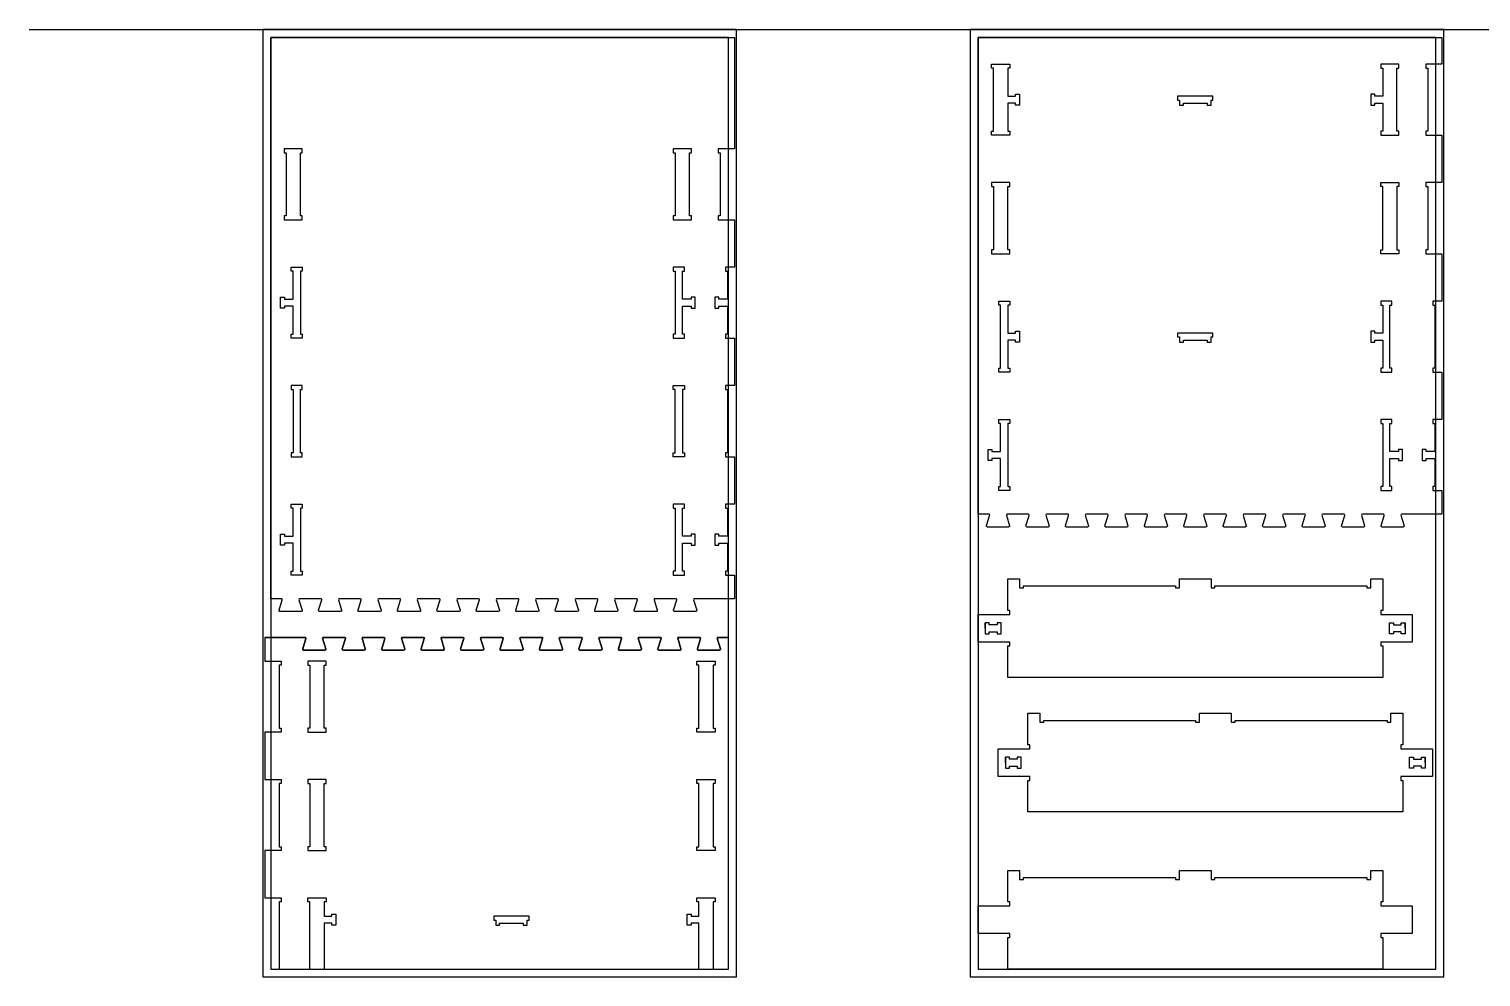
# Model space of a CAD drawing. Header units: inches. Extents: x -1745 to 48028, y -9858 to 20083.
# Drawn here: x 33668 to 37347, y -9858 to -7457 of the extents above; entities that cross this region are included whole.
import ezdxf

# ---------------------------------------------------------------- set-up
doc = ezdxf.new("R2010")
doc.units = ezdxf.units.IN
doc.header["$MEASUREMENT"] = 0
doc.header["$PDMODE"] = 34

msp = doc.modelspace()

# ---------------------------------------------------------------- linework, layer by layer
for p, q in [((33668.2, -7457.7), (48008, -7457.7)), ((36091.2, -8974.4), (36091.2, -8960.4)), ((36091.2, -8960.4), (36091.2, -8988.4)), ((36091.2, -8974.4), (36091.2, -8988.4)), ((36131.2, -8988.4), (36131.2, -8960.4)), ((37115.2, -8988.4), (37115.2, -8960.4)), ((37155.2, -8974.4), (37155.2, -8960.4)), ((37155.2, -8960.4), (37155.2, -8988.4)), ((37155.2, -8974.4), (37155.2, -8988.4)), ((36142.2, -9314.7), (36142.2, -9300.7)), ((36142.2, -9300.7), (36142.2, -9328.7)), ((36182.2, -9328.7), (36182.2, -9300.7)), ((37166.2, -9328.7), (37166.2, -9300.7)), ((37206.2, -9314.7), (37206.2, -9300.7)), ((37206.2, -9300.7), (37206.2, -9328.7)), ((36142.2, -9314.7), (36142.2, -9328.7)), ((37206.2, -9314.7), (37206.2, -9328.7))]:
    msp.add_line(p, q)
for points in [[(34260.7, -9857.7), (35460.7, -9857.7), (35460.7, -7457.7), (34260.7, -7457.7)], [(36053.2, -9857.7), (37253.2, -9857.7), (37253.2, -7457.7), (36053.2, -7457.7)], [(34280.7, -9837.7), (35440.7, -9837.7), (35440.7, -7477.7), (34280.7, -7477.7)], [(34280.7, -8899.9), (34280.7, -7639.9), (34280.7, -7477.7), (35455.7, -7477.7), (35455.7, -7639.9), (35455.7, -7759.9), (35414.7, -7759.9), (35414.7, -7769.9), (35419.7, -7769.9), (35419.7, -7929.9), (35414.7, -7929.9), (35414.7, -7939.9), (35455.7, -7939.9), (35455.7, -8059.9), (35432.7, -8059.9), (35432.7, -8069.9), (35437.7, -8069.9), (35437.7, -8140.9), (35415.7, -8140.9), (35415.7, -8135.9), (35405.7, -8135.9), (35405.7, -8163.9), (35415.7, -8163.9), (35415.7, -8158.9), (35437.7, -8158.9), (35437.7, -8229.9), (35432.7, -8229.9), (35432.7, -8239.9), (35455.7, -8239.9), (35455.7, -8359.9), (35432.7, -8359.9), (35432.7, -8369.9), (35437.7, -8369.9), (35437.7, -8529.9), (35432.7, -8529.9), (35432.7, -8539.9), (35455.7, -8539.9), (35455.7, -8659.9), (35432.7, -8659.9), (35432.7, -8669.9), (35437.7, -8669.9), (35437.7, -8740.9), (35415.7, -8740.9), (35415.7, -8735.9), (35405.7, -8735.9), (35405.7, -8763.9), (35415.7, -8763.9), (35415.7, -8758.9), (35437.7, -8758.9), (35437.7, -8829.9), (35432.7, -8829.9), (35432.7, -8839.9), (35455.7, -8839.9), (35455.7, -8899.9), (35380.7, -8899.9), (35354.2, -8899.9), (35352.6, -8900.3), (35351.8, -8902.1), (35360.1, -8928.9), (35360.2, -8930.1), (35359.6, -8931.3), (35357.5, -8932.4), (35304.2, -8932.4), (35303, -8932.1), (35302, -8931.3), (35301.6, -8928.9), (35309.6, -8902.8), (35309.7, -8901.2), (35308.2, -8899.9), (35254.2, -8899.9), (35252.6, -8900.3), (35251.8, -8902.1), (35260.1, -8928.9), (35260.2, -8930.1), (35259.7, -8931.3), (35258.7, -8932.1), (35257.5, -8932.4), (35204.2, -8932.4), (35203, -8932.1), (35202, -8931.3), (35201.5, -8930.1), (35201.6, -8928.9), (35209.6, -8902.8), (35209.7, -8901.2), (35208.2, -8899.9), (35154.2, -8899.9), (35152.6, -8900.3), (35151.8, -8902.1), (35160.1, -8928.9), (35160.2, -8930.1), (35159.6, -8931.3), (35157.5, -8932.4), (35104.2, -8932.4), (35103, -8932.1), (35102, -8931.3), (35101.5, -8930.1), (35101.6, -8928.9), (35109.6, -8902.8), (35109.7, -8901.2), (35108.2, -8899.9), (35054.2, -8899.9), (35052.6, -8900.3), (35051.8, -8902.1), (35060.1, -8928.9), (35060.2, -8930.1), (35059.6, -8931.3), (35057.5, -8932.4), (35004.2, -8932.4), (35003, -8932.1), (35002, -8931.3), (35001.6, -8928.9), (35009.6, -8902.8), (35009.7, -8901.2), (35008.2, -8899.9), (34954.2, -8899.9), (34952.6, -8900.3), (34951.8, -8902.1), (34960.1, -8928.9), (34960.2, -8930.1), (34959.6, -8931.3), (34957.5, -8932.4), (34904.2, -8932.4), (34903, -8932.1), (34902, -8931.3), (34901.6, -8928.9), (34909.6, -8902.8), (34909.7, -8901.2), (34908.2, -8899.9), (34854.2, -8899.9), (34852.6, -8900.3), (34851.8, -8902.1), (34860.1, -8928.9), (34860.2, -8930.1), (34859.6, -8931.3), (34857.5, -8932.4), (34804.2, -8932.4), (34803, -8932.1), (34802, -8931.3), (34801.5, -8930.1), (34801.6, -8928.9), (34809.6, -8902.8), (34809.7, -8901.2), (34808.2, -8899.9), (34781, -8899.9), (34754.5, -8899.9), (34752.9, -8900.3), (34752.1, -8902.1), (34760.3, -8928.9), (34760.4, -8930.1), (34759.9, -8931.3), (34757.7, -8932.4), (34704.4, -8932.4), (34703.2, -8932.1), (34702.2, -8931.3), (34701.8, -8928.9), (34709.8, -8902.8), (34709.9, -8901.2), (34708.4, -8899.9), (34654.5, -8899.9), (34652.9, -8900.3), (34652.1, -8902.1), (34660.3, -8928.9), (34660.4, -8930.1), (34659.9, -8931.3), (34658.9, -8932.1), (34657.7, -8932.4), (34604.4, -8932.4), (34603.2, -8932.1), (34602.2, -8931.3), (34601.7, -8930.1), (34601.8, -8928.9), (34609.8, -8902.8), (34609.9, -8901.2), (34608.4, -8899.9), (34554.5, -8899.9), (34552.9, -8900.3), (34552.1, -8902.1), (34560.3, -8928.9), (34560.4, -8930.1), (34559.9, -8931.3), (34557.7, -8932.4), (34504.4, -8932.4), (34503.2, -8932.1), (34502.2, -8931.3), (34501.7, -8930.1), (34501.8, -8928.9), (34509.8, -8902.8), (34509.9, -8901.2), (34508.4, -8899.9), (34454.5, -8899.9), (34452.9, -8900.3), (34452.1, -8902.1), (34460.3, -8928.9), (34460.4, -8930.1), (34459.9, -8931.3), (34457.7, -8932.4), (34404.4, -8932.4), (34403.2, -8932.1), (34402.2, -8931.3), (34401.8, -8928.9), (34409.8, -8902.8), (34409.9, -8901.2), (34408.4, -8899.9), (34354.5, -8899.9), (34352.9, -8900.3), (34352.1, -8902.1), (34360.3, -8928.9), (34360.4, -8930.1), (34359.9, -8931.3), (34357.7, -8932.4), (34304.4, -8932.4), (34303.2, -8932.1), (34302.2, -8931.3), (34301.8, -8928.9), (34309.8, -8902.8), (34309.9, -8901.2), (34308.4, -8899.9)], [(36250.2, -8718.2), (36196.9, -8718.2), (36195.7, -8717.9), (36194.7, -8717.1), (36194.3, -8714.7), (36202.3, -8688.6), (36202.4, -8687), (36200.9, -8685.7), (36146.9, -8685.7), (36145.3, -8686.1), (36144.6, -8687.9), (36152.8, -8714.7), (36152.9, -8715.9), (36152.4, -8717.1), (36150.2, -8718.2), (36096.9, -8718.2), (36095.7, -8717.9), (36094.7, -8717.1), (36094.3, -8714.7), (36102.3, -8688.6), (36102.4, -8687), (36100.9, -8685.7), (36073.2, -8685.7), (36073.2, -7477.7), (37173.2, -7477.7), (37248.2, -7477.7), (37248.2, -7545.7), (37207.2, -7545.7), (37207.2, -7555.7), (37212.2, -7555.7), (37212.2, -7715.7), (37207.2, -7715.7), (37207.2, -7725.7), (37248.2, -7725.7), (37248.2, -7845.7), (37207.2, -7845.7), (37207.2, -7855.7), (37212.2, -7855.7), (37212.2, -8015.7), (37207.2, -8015.7), (37207.2, -8025.7), (37248.2, -8025.7), (37248.2, -8145.7), (37225.2, -8145.7), (37225.2, -8155.7), (37230.2, -8155.7), (37230.2, -8315.7), (37225.2, -8315.7), (37225.2, -8325.7), (37248.2, -8325.7), (37248.2, -8445.7), (37225.2, -8445.7), (37225.2, -8455.7), (37230.2, -8455.7), (37230.2, -8526.7), (37208.2, -8526.7), (37208.2, -8521.7), (37198.2, -8521.7), (37198.2, -8549.7), (37208.2, -8549.7), (37208.2, -8544.7), (37230.2, -8544.7), (37230.2, -8615.7), (37225.2, -8615.7), (37225.2, -8625.7), (37248.2, -8625.7), (37248.2, -8685.7), (37173.2, -8685.7), (37146.7, -8685.7), (37145.1, -8686.1), (37144.3, -8687.9), (37152.5, -8714.7), (37152.6, -8715.9), (37152.1, -8717.1), (37149.9, -8718.2), (37096.7, -8718.2), (37095.4, -8717.9), (37094.4, -8717.1), (37094, -8714.7), (37102.1, -8688.6), (37102.2, -8687), (37100.6, -8685.7), (37046.7, -8685.7), (37045.1, -8686.1), (37044.3, -8687.9), (37052.5, -8714.7), (37052.6, -8715.9), (37052.1, -8717.1), (37051.1, -8717.9), (37049.9, -8718.2), (36996.7, -8718.2), (36995.4, -8717.9), (36994.5, -8717.1), (36994, -8715.9), (36994, -8714.7), (37002.1, -8688.6), (37002.2, -8687), (37000.6, -8685.7), (36946.7, -8685.7), (36945.1, -8686.1), (36944.3, -8687.9), (36952.5, -8714.7), (36952.6, -8715.9), (36952.1, -8717.1), (36949.9, -8718.2), (36896.7, -8718.2), (36895.4, -8717.9), (36894.5, -8717.1), (36894, -8715.9), (36894, -8714.7), (36902.1, -8688.6), (36902.2, -8687), (36900.6, -8685.7), (36846.7, -8685.7), (36845.1, -8686.1), (36844.3, -8687.9), (36852.5, -8714.7), (36852.6, -8715.9), (36852.1, -8717.1), (36849.9, -8718.2), (36796.7, -8718.2), (36795.4, -8717.9), (36794.4, -8717.1), (36794, -8714.7), (36802.1, -8688.6), (36802.2, -8687), (36800.6, -8685.7), (36746.7, -8685.7), (36745.1, -8686.1), (36744.3, -8687.9), (36752.5, -8714.7), (36752.6, -8715.9), (36752.1, -8717.1), (36749.9, -8718.2), (36696.7, -8718.2), (36695.4, -8717.9), (36694.4, -8717.1), (36694, -8714.7), (36702.1, -8688.6), (36702.2, -8687), (36700.6, -8685.7), (36646.7, -8685.7), (36645.1, -8686.1), (36644.3, -8687.9), (36652.5, -8714.7), (36652.6, -8715.9), (36652.1, -8717.1), (36649.9, -8718.2), (36596.7, -8718.2), (36595.4, -8717.9), (36594.5, -8717.1), (36594, -8715.9), (36594, -8714.7), (36602.1, -8688.6), (36602.2, -8687), (36600.6, -8685.7), (36573.4, -8685.7), (36546.9, -8685.7), (36545.3, -8686.1), (36544.6, -8687.9), (36552.8, -8714.7), (36552.9, -8715.9), (36552.4, -8717.1), (36550.2, -8718.2), (36496.9, -8718.2), (36495.7, -8717.9), (36494.7, -8717.1), (36494.3, -8714.7), (36502.3, -8688.6), (36502.4, -8687), (36500.9, -8685.7), (36446.9, -8685.7), (36445.3, -8686.1), (36444.6, -8687.9), (36452.8, -8714.7), (36452.9, -8715.9), (36452.4, -8717.1), (36451.4, -8717.9), (36450.2, -8718.2), (36396.9, -8718.2), (36395.7, -8717.9), (36394.7, -8717.1), (36394.2, -8715.9), (36394.3, -8714.7), (36402.3, -8688.6), (36402.4, -8687), (36400.9, -8685.7), (36346.9, -8685.7), (36345.3, -8686.1), (36344.6, -8687.9), (36352.8, -8714.7), (36352.9, -8715.9), (36352.4, -8717.1), (36350.2, -8718.2), (36296.9, -8718.2), (36295.7, -8717.9), (36294.7, -8717.1), (36294.2, -8715.9), (36294.3, -8714.7), (36302.3, -8688.6), (36302.4, -8687), (36300.9, -8685.7), (36246.9, -8685.7), (36245.3, -8686.1), (36244.6, -8687.9), (36252.8, -8714.7), (36252.9, -8715.9), (36252.4, -8717.1)], [(36073.2, -9837.7), (37233.2, -9837.7), (37233.2, -7477.7), (36073.2, -7477.7)], [(36168.2, -7621.7), (36178.2, -7621.7), (36178.2, -7649.7), (36168.2, -7649.7), (36168.2, -7644.7), (36148.2, -7644.7), (36148.2, -7715.7), (36153.2, -7715.7), (36153.2, -7725.7), (36107.2, -7725.7), (36107.2, -7715.7), (36112.2, -7715.7), (36112.2, -7555.7), (36107.2, -7555.7), (36107.2, -7545.7), (36153.2, -7545.7), (36153.2, -7555.7), (36148.2, -7555.7), (36148.2, -7626.7), (36168.2, -7626.7)], [(37078.2, -7621.7), (37068.2, -7621.7), (37068.2, -7649.7), (37078.2, -7649.7), (37078.2, -7644.7), (37098.2, -7644.7), (37098.2, -7715.7), (37093.2, -7715.7), (37093.2, -7725.7), (37139.2, -7725.7), (37139.2, -7715.7), (37134.2, -7715.7), (37134.2, -7555.7), (37139.2, -7555.7), (37139.2, -7545.7), (37093.2, -7545.7), (37093.2, -7555.7), (37098.2, -7555.7), (37098.2, -7626.7), (37078.2, -7626.7)], [(36583.2, -7636.7), (36583.2, -7649.7), (36593.2, -7649.7), (36593.2, -7644.7), (36653.2, -7644.7), (36653.2, -7649.7), (36663.2, -7649.7), (36663.2, -7636.7), (36668.2, -7636.7), (36668.2, -7626.7), (36578.2, -7626.7), (36578.2, -7636.7)], [(34360.7, -7929.9), (34355.7, -7929.9), (34355.7, -7769.9), (34360.7, -7769.9), (34360.7, -7759.9), (34314.7, -7759.9), (34314.7, -7769.9), (34319.7, -7769.9), (34319.7, -7929.9), (34314.7, -7929.9), (34314.7, -7939.9), (34360.7, -7939.9)], [(35346.7, -7929.9), (35341.7, -7929.9), (35341.7, -7769.9), (35346.7, -7769.9), (35346.7, -7759.9), (35300.7, -7759.9), (35300.7, -7769.9), (35305.7, -7769.9), (35305.7, -7929.9), (35300.7, -7929.9), (35300.7, -7939.9), (35346.7, -7939.9)], [(36107.2, -8025.7), (36153.2, -8025.7), (36153.2, -8015.7), (36148.2, -8015.7), (36148.2, -7855.7), (36153.2, -7855.7), (36153.2, -7845.7), (36107.2, -7845.7), (36107.2, -7855.7), (36112.2, -7855.7), (36112.2, -8015.7), (36107.2, -8015.7)], [(37139.2, -8025.7), (37093.2, -8025.7), (37093.2, -8015.7), (37098.2, -8015.7), (37098.2, -7855.7), (37093.2, -7855.7), (37093.2, -7845.7), (37139.2, -7845.7), (37139.2, -7855.7), (37134.2, -7855.7), (37134.2, -8015.7), (37139.2, -8015.7)], [(34332.7, -8059.9), (34360.7, -8059.9), (34360.7, -8069.9), (34355.7, -8069.9), (34355.7, -8229.9), (34360.7, -8229.9), (34360.7, -8239.9), (34332.7, -8239.9), (34332.7, -8229.9), (34337.7, -8229.9), (34337.7, -8158.9), (34315.7, -8158.9), (34315.7, -8163.9), (34305.7, -8163.9), (34305.7, -8135.9), (34315.7, -8135.9), (34315.7, -8140.9), (34337.7, -8140.9), (34337.7, -8069.9), (34332.7, -8069.9)], [(35328.7, -8059.9), (35300.7, -8059.9), (35300.7, -8069.9), (35305.7, -8069.9), (35305.7, -8229.9), (35300.7, -8229.9), (35300.7, -8239.9), (35328.7, -8239.9), (35328.7, -8229.9), (35323.7, -8229.9), (35323.7, -8158.9), (35345.7, -8158.9), (35345.7, -8163.9), (35355.7, -8163.9), (35355.7, -8135.9), (35345.7, -8135.9), (35345.7, -8140.9), (35323.7, -8140.9), (35323.7, -8069.9), (35328.7, -8069.9)], [(36168.2, -8221.7), (36178.2, -8221.7), (36178.2, -8249.7), (36168.2, -8249.7), (36168.2, -8244.7), (36148.2, -8244.7), (36148.2, -8315.7), (36153.2, -8315.7), (36153.2, -8325.7), (36125.2, -8325.7), (36125.2, -8315.7), (36130.2, -8315.7), (36130.2, -8155.7), (36125.2, -8155.7), (36125.2, -8145.7), (36153.2, -8145.7), (36153.2, -8155.7), (36148.2, -8155.7), (36148.2, -8226.7), (36168.2, -8226.7)], [(37078.2, -8221.7), (37068.2, -8221.7), (37068.2, -8249.7), (37078.2, -8249.7), (37078.2, -8244.7), (37098.2, -8244.7), (37098.2, -8315.7), (37093.2, -8315.7), (37093.2, -8325.7), (37121.2, -8325.7), (37121.2, -8315.7), (37116.2, -8315.7), (37116.2, -8155.7), (37121.2, -8155.7), (37121.2, -8145.7), (37093.2, -8145.7), (37093.2, -8155.7), (37098.2, -8155.7), (37098.2, -8226.7), (37078.2, -8226.7)], [(36583.2, -8236.7), (36583.2, -8249.7), (36593.2, -8249.7), (36593.2, -8244.7), (36653.2, -8244.7), (36653.2, -8249.7), (36663.2, -8249.7), (36663.2, -8236.7), (36668.2, -8236.7), (36668.2, -8226.7), (36578.2, -8226.7), (36578.2, -8236.7)], [(34360.7, -8539.9), (34360.7, -8529.9), (34355.7, -8529.9), (34355.7, -8369.9), (34360.7, -8369.9), (34360.7, -8359.9), (34332.7, -8359.9), (34332.7, -8369.9), (34337.7, -8369.9), (34337.7, -8529.9), (34332.7, -8529.9), (34332.7, -8539.9)], [(35300.7, -8539.9), (35300.7, -8529.9), (35305.7, -8529.9), (35305.7, -8369.9), (35300.7, -8369.9), (35300.7, -8359.9), (35328.7, -8359.9), (35328.7, -8369.9), (35323.7, -8369.9), (35323.7, -8529.9), (35328.7, -8529.9), (35328.7, -8539.9)], [(36130.2, -8455.7), (36125.2, -8455.7), (36125.2, -8445.7), (36153.2, -8445.7), (36153.2, -8455.7), (36148.2, -8455.7), (36148.2, -8615.7), (36153.2, -8615.7), (36153.2, -8625.7), (36125.2, -8625.7), (36125.2, -8615.7), (36130.2, -8615.7), (36130.2, -8544.7), (36108.2, -8544.7), (36108.2, -8549.7), (36098.2, -8549.7), (36098.2, -8521.7), (36108.2, -8521.7), (36108.2, -8526.7), (36130.2, -8526.7)], [(37116.2, -8455.7), (37121.2, -8455.7), (37121.2, -8445.7), (37093.2, -8445.7), (37093.2, -8455.7), (37098.2, -8455.7), (37098.2, -8615.7), (37093.2, -8615.7), (37093.2, -8625.7), (37121.2, -8625.7), (37121.2, -8615.7), (37116.2, -8615.7), (37116.2, -8544.7), (37138.2, -8544.7), (37138.2, -8549.7), (37148.2, -8549.7), (37148.2, -8521.7), (37138.2, -8521.7), (37138.2, -8526.7), (37116.2, -8526.7)], [(34332.7, -8659.9), (34360.7, -8659.9), (34360.7, -8669.9), (34355.7, -8669.9), (34355.7, -8829.9), (34360.7, -8829.9), (34360.7, -8839.9), (34332.7, -8839.9), (34332.7, -8829.9), (34337.7, -8829.9), (34337.7, -8758.9), (34315.7, -8758.9), (34315.7, -8763.9), (34305.7, -8763.9), (34305.7, -8735.9), (34315.7, -8735.9), (34315.7, -8740.9), (34337.7, -8740.9), (34337.7, -8669.9), (34332.7, -8669.9)], [(35328.7, -8659.9), (35300.7, -8659.9), (35300.7, -8669.9), (35305.7, -8669.9), (35305.7, -8829.9), (35300.7, -8829.9), (35300.7, -8839.9), (35328.7, -8839.9), (35328.7, -8829.9), (35323.7, -8829.9), (35323.7, -8758.9), (35345.7, -8758.9), (35345.7, -8763.9), (35355.7, -8763.9), (35355.7, -8735.9), (35345.7, -8735.9), (35345.7, -8740.9), (35323.7, -8740.9), (35323.7, -8669.9), (35328.7, -8669.9)], [(36153.2, -8929.4), (36148.2, -8929.4), (36148.2, -8849.4), (36178.2, -8849.4), (36178.2, -8872.4), (36188.2, -8872.4), (36188.2, -8867.4), (36573.2, -8867.4), (36573.2, -8872.4), (36583.2, -8872.4), (36583.2, -8849.4), (36663.2, -8849.4), (36663.2, -8872.4), (36673.2, -8872.4), (36673.2, -8867.4), (37058.2, -8867.4), (37058.2, -8872.4), (37068.2, -8872.4), (37068.2, -8849.4), (37098.2, -8849.4), (37098.2, -8929.4), (37093.2, -8929.4), (37093.2, -8939.4), (37098.2, -8939.4), (37173.2, -8939.4), (37173.2, -9009.4), (37098.2, -9009.4), (37093.2, -9009.4), (37093.2, -9019.4), (37098.2, -9019.4), (37098.2, -9099.4), (36148.2, -9099.4), (36148.2, -9019.4), (36153.2, -9019.4), (36153.2, -9009.4), (36148.2, -9009.4), (36073.2, -9009.4), (36073.2, -8939.4), (36148.2, -8939.4), (36153.2, -8939.4)], [(36101.2, -8988.4), (36101.2, -8983.4), (36121.2, -8983.4), (36121.2, -8988.4), (36131.2, -8988.4), (36131.2, -8960.4), (36121.2, -8960.4), (36121.2, -8965.4), (36101.2, -8965.4), (36101.2, -8960.4), (36091.2, -8960.4), (36091.2, -8988.4)], [(37145.2, -8988.4), (37145.2, -8983.4), (37125.2, -8983.4), (37125.2, -8988.4), (37115.2, -8988.4), (37115.2, -8960.4), (37125.2, -8960.4), (37125.2, -8965.4), (37145.2, -8965.4), (37145.2, -8960.4), (37155.2, -8960.4), (37155.2, -8988.4)], [(34374.7, -9067.7), (34379.7, -9067.7), (34379.7, -9227.7), (34374.7, -9227.7), (34374.7, -9237.7), (34420.7, -9237.7), (34420.7, -9227.7), (34415.7, -9227.7), (34415.7, -9067.7), (34420.7, -9067.7), (34420.7, -9057.7), (34374.7, -9057.7)], [(35365.7, -9227.7), (35365.7, -9067.7), (35360.7, -9067.7), (35360.7, -9057.7), (35406.7, -9057.7), (35406.7, -9067.7), (35401.7, -9067.7), (35401.7, -9227.7), (35406.7, -9227.7), (35406.7, -9237.7), (35360.7, -9237.7), (35360.7, -9227.7)], [(36204.2, -9269.7), (36199.2, -9269.7), (36199.2, -9189.7), (36229.2, -9189.7), (36229.2, -9212.7), (36239.2, -9212.7), (36239.2, -9207.7), (36624.2, -9207.7), (36624.2, -9212.7), (36634.2, -9212.7), (36634.2, -9189.7), (36714.2, -9189.7), (36714.2, -9212.7), (36724.2, -9212.7), (36724.2, -9207.7), (37109.2, -9207.7), (37109.2, -9212.7), (37119.2, -9212.7), (37119.2, -9189.7), (37149.2, -9189.7), (37149.2, -9269.7), (37144.2, -9269.7), (37144.2, -9279.7), (37149.2, -9279.7), (37224.2, -9279.7), (37224.2, -9349.7), (37149.2, -9349.7), (37144.2, -9349.7), (37144.2, -9359.7), (37149.2, -9359.7), (37149.2, -9439.7), (36199.2, -9439.7), (36199.2, -9359.7), (36204.2, -9359.7), (36204.2, -9349.7), (36199.2, -9349.7), (36124.2, -9349.7), (36124.2, -9279.7), (36199.2, -9279.7), (36204.2, -9279.7)], [(36152.2, -9328.7), (36152.2, -9323.7), (36172.2, -9323.7), (36172.2, -9328.7), (36182.2, -9328.7), (36182.2, -9300.7), (36172.2, -9300.7), (36172.2, -9305.7), (36152.2, -9305.7), (36152.2, -9300.7), (36142.2, -9300.7), (36142.2, -9328.7)], [(37196.2, -9328.7), (37196.2, -9323.7), (37176.2, -9323.7), (37176.2, -9328.7), (37166.2, -9328.7), (37166.2, -9300.7), (37176.2, -9300.7), (37176.2, -9305.7), (37196.2, -9305.7), (37196.2, -9300.7), (37206.2, -9300.7), (37206.2, -9328.7)], [(34379.7, -9527.7), (34374.7, -9527.7), (34374.7, -9537.7), (34420.7, -9537.7), (34420.7, -9527.7), (34415.7, -9527.7), (34415.7, -9367.7), (34420.7, -9367.7), (34420.7, -9357.7), (34374.7, -9357.7), (34374.7, -9367.7), (34379.7, -9367.7)], [(35360.7, -9367.7), (35360.7, -9357.7), (35406.7, -9357.7), (35406.7, -9367.7), (35401.7, -9367.7), (35401.7, -9527.7), (35406.7, -9527.7), (35406.7, -9537.7), (35360.7, -9537.7), (35360.7, -9527.7), (35365.7, -9527.7), (35365.7, -9367.7)], [(36153.2, -9667.7), (36148.2, -9667.7), (36148.2, -9587.7), (36178.2, -9587.7), (36178.2, -9610.7), (36188.2, -9610.7), (36188.2, -9605.7), (36573.2, -9605.7), (36573.2, -9610.7), (36583.2, -9610.7), (36583.2, -9587.7), (36663.2, -9587.7), (36663.2, -9610.7), (36673.2, -9610.7), (36673.2, -9605.7), (37058.2, -9605.7), (37058.2, -9610.7), (37068.2, -9610.7), (37068.2, -9587.7), (37098.2, -9587.7), (37098.2, -9667.7), (37093.2, -9667.7), (37093.2, -9677.7), (37098.2, -9677.7), (37173.2, -9677.7), (37173.2, -9747.7), (37098.2, -9747.7), (37093.2, -9747.7), (37093.2, -9757.7), (37098.2, -9757.7), (37098.2, -9837.7), (36148.2, -9837.7), (36148.2, -9757.7), (36153.2, -9757.7), (36153.2, -9747.7), (36148.2, -9747.7), (36073.2, -9747.7), (36073.2, -9677.7), (36148.2, -9677.7), (36153.2, -9677.7)], [(36153.2, -9667.7), (36148.2, -9667.7), (36148.2, -9587.7), (36178.2, -9587.7), (36178.2, -9610.7), (36188.2, -9610.7), (36188.2, -9605.7), (36573.2, -9605.7), (36573.2, -9610.7), (36583.2, -9610.7), (36583.2, -9587.7), (36663.2, -9587.7), (36663.2, -9610.7), (36673.2, -9610.7), (36673.2, -9605.7), (37058.2, -9605.7), (37058.2, -9610.7), (37068.2, -9610.7), (37068.2, -9587.7), (37098.2, -9587.7), (37098.2, -9667.7), (37093.2, -9667.7), (37093.2, -9677.7), (37098.2, -9677.7), (37173.2, -9677.7), (37173.2, -9747.7), (37098.2, -9747.7), (37093.2, -9747.7), (37093.2, -9757.7), (37098.2, -9757.7), (37098.2, -9837.7), (36148.2, -9837.7), (36148.2, -9757.7), (36153.2, -9757.7), (36153.2, -9747.7), (36148.2, -9747.7), (36073.2, -9747.7), (36073.2, -9677.7), (36148.2, -9677.7), (36153.2, -9677.7)], [(34920.7, -9721.7), (34920.7, -9726.7), (34930.7, -9726.7), (34930.7, -9713.7), (34935.7, -9713.7), (34935.7, -9703.7), (34845.7, -9703.7), (34845.7, -9713.7), (34850.7, -9713.7), (34850.7, -9726.7), (34860.7, -9726.7), (34860.7, -9721.7)]]:
    msp.add_lwpolyline(points, close=True)
msp.add_lwpolyline([(34265.7, -8997.7), (34340.7, -8997.7), (34368.4, -8997.7), (34369.9, -8999), (34369.8, -9000.6), (34361.8, -9026.7), (34362.2, -9029.1), (34363.2, -9029.9), (34364.4, -9030.2), (34417.7, -9030.2), (34419.9, -9029.1), (34420.4, -9027.9), (34420.3, -9026.7), (34412.1, -8999.9), (34412.9, -8998.1), (34414.5, -8997.7), (34468.4, -8997.7), (34469.9, -8999), (34469.8, -9000.6), (34461.8, -9026.7), (34462.2, -9029.1), (34463.2, -9029.9), (34464.4, -9030.2), (34517.7, -9030.2), (34519.9, -9029.1), (34520.4, -9027.9), (34520.3, -9026.7), (34512.1, -8999.9), (34512.9, -8998.1), (34514.5, -8997.7), (34568.4, -8997.7), (34569.9, -8999), (34569.8, -9000.6), (34561.8, -9026.7), (34561.7, -9027.9), (34562.2, -9029.1), (34563.2, -9029.9), (34564.4, -9030.2), (34617.7, -9030.2), (34619.9, -9029.1), (34620.4, -9027.9), (34620.3, -9026.7), (34612.1, -8999.9), (34612.9, -8998.1), (34614.5, -8997.7), (34668.4, -8997.7), (34669.9, -8999), (34669.8, -9000.6), (34661.8, -9026.7), (34661.7, -9027.9), (34662.2, -9029.1), (34663.2, -9029.9), (34664.4, -9030.2), (34717.7, -9030.2), (34718.9, -9029.9), (34719.9, -9029.1), (34720.4, -9027.9), (34720.3, -9026.7), (34712.1, -8999.9), (34712.9, -8998.1), (34714.5, -8997.7), (34768.4, -8997.7), (34769.9, -8999), (34769.8, -9000.6), (34761.8, -9026.7), (34762.2, -9029.1), (34763.2, -9029.9), (34764.4, -9030.2), (34817.7, -9030.2), (34819.9, -9029.1), (34820.4, -9027.9), (34820.3, -9026.7), (34812.1, -8999.9), (34812.9, -8998.1), (34814.5, -8997.7), (34841, -8997.7), (34868.2, -8997.7), (34869.7, -8999), (34869.6, -9000.6), (34861.6, -9026.7), (34861.5, -9027.9), (34862, -9029.1), (34863, -9029.9), (34864.2, -9030.2), (34917.5, -9030.2), (34919.6, -9029.1), (34920.2, -9027.9), (34920.1, -9026.7), (34911.8, -8999.9), (34912.6, -8998.1), (34914.2, -8997.7), (34968.2, -8997.7), (34969.7, -8999), (34969.6, -9000.6), (34961.6, -9026.7), (34962, -9029.1), (34963, -9029.9), (34964.2, -9030.2), (35017.5, -9030.2), (35019.6, -9029.1), (35020.2, -9027.9), (35020.1, -9026.7), (35011.8, -8999.9), (35012.6, -8998.1), (35014.2, -8997.7), (35068.2, -8997.7), (35069.7, -8999), (35069.6, -9000.6), (35061.6, -9026.7), (35062, -9029.1), (35063, -9029.9), (35064.2, -9030.2), (35117.5, -9030.2), (35119.6, -9029.1), (35120.2, -9027.9), (35120.1, -9026.7), (35111.8, -8999.9), (35112.6, -8998.1), (35114.2, -8997.7), (35168.2, -8997.7), (35169.7, -8999), (35169.6, -9000.6), (35161.6, -9026.7), (35161.5, -9027.9), (35162, -9029.1), (35163, -9029.9), (35164.2, -9030.2), (35217.5, -9030.2), (35219.6, -9029.1), (35220.2, -9027.9), (35220.1, -9026.7), (35211.8, -8999.9), (35212.6, -8998.1), (35214.2, -8997.7), (35268.2, -8997.7), (35269.7, -8999), (35269.6, -9000.6), (35261.6, -9026.7), (35261.5, -9027.9), (35262, -9029.1), (35263, -9029.9), (35264.2, -9030.2), (35317.5, -9030.2), (35318.7, -9029.9), (35319.7, -9029.1), (35320.2, -9027.9), (35320.1, -9026.7), (35311.8, -8999.9), (35312.6, -8998.1), (35314.2, -8997.7), (35368.2, -8997.7), (35369.7, -8999), (35369.6, -9000.6), (35361.6, -9026.7), (35362, -9029.1), (35363, -9029.9), (35364.2, -9030.2), (35417.5, -9030.2), (35419.6, -9029.1), (35420.2, -9027.9), (35420.1, -9026.7), (35411.8, -8999.9), (35412.6, -8998.1), (35411.8, -8999.9), (35420.1, -9026.7), (35420.2, -9027.9), (35419.6, -9029.1), (35417.5, -9030.2), (35364.2, -9030.2), (35363, -9029.9), (35362, -9029.1), (35361.6, -9026.7), (35369.6, -9000.6), (35369.7, -8999), (35368.2, -8997.7), (35314.2, -8997.7), (35312.6, -8998.1), (35311.8, -8999.9), (35320.1, -9026.7), (35320.2, -9027.9), (35319.7, -9029.1), (35318.7, -9029.9), (35317.5, -9030.2), (35264.2, -9030.2), (35263, -9029.9), (35262, -9029.1), (35261.5, -9027.9), (35261.6, -9026.7), (35269.6, -9000.6), (35269.7, -8999), (35268.2, -8997.7), (35214.2, -8997.7), (35212.6, -8998.1), (35211.8, -8999.9), (35220.1, -9026.7), (35220.2, -9027.9), (35219.6, -9029.1), (35217.5, -9030.2), (35164.2, -9030.2), (35163, -9029.9), (35162, -9029.1), (35161.5, -9027.9), (35161.6, -9026.7), (35169.6, -9000.6), (35169.7, -8999), (35168.2, -8997.7), (35114.2, -8997.7), (35112.6, -8998.1), (35111.8, -8999.9), (35120.1, -9026.7), (35120.2, -9027.9), (35119.6, -9029.1), (35117.5, -9030.2), (35064.2, -9030.2), (35063, -9029.9), (35062, -9029.1), (35061.6, -9026.7), (35069.6, -9000.6), (35069.7, -8999), (35068.2, -8997.7), (35014.2, -8997.7), (35012.6, -8998.1), (35011.8, -8999.9), (35020.1, -9026.7), (35020.2, -9027.9), (35019.6, -9029.1), (35017.5, -9030.2), (34964.2, -9030.2), (34963, -9029.9), (34962, -9029.1), (34961.6, -9026.7), (34969.6, -9000.6), (34969.7, -8999), (34968.2, -8997.7), (34914.2, -8997.7), (34912.6, -8998.1), (34911.8, -8999.9), (34920.1, -9026.7), (34920.2, -9027.9), (34919.6, -9029.1), (34917.5, -9030.2), (34864.2, -9030.2), (34863, -9029.9), (34862, -9029.1), (34861.5, -9027.9), (34861.6, -9026.7), (34869.6, -9000.6), (34869.7, -8999), (34868.2, -8997.7), (34841, -8997.7), (34814.5, -8997.7), (34812.9, -8998.1), (34812.1, -8999.9), (34820.3, -9026.7), (34820.4, -9027.9), (34819.9, -9029.1), (34817.7, -9030.2), (34764.4, -9030.2), (34763.2, -9029.9), (34762.2, -9029.1), (34761.8, -9026.7), (34769.8, -9000.6), (34769.9, -8999), (34768.4, -8997.7), (34714.5, -8997.7), (34712.9, -8998.1), (34712.1, -8999.9), (34720.3, -9026.7), (34720.4, -9027.9), (34719.9, -9029.1), (34718.9, -9029.9), (34717.7, -9030.2), (34664.4, -9030.2), (34663.2, -9029.9), (34662.2, -9029.1), (34661.7, -9027.9), (34661.8, -9026.7), (34669.8, -9000.6), (34669.9, -8999), (34668.4, -8997.7), (34614.5, -8997.7), (34612.9, -8998.1), (34612.1, -8999.9), (34620.3, -9026.7), (34620.4, -9027.9), (34619.9, -9029.1), (34617.7, -9030.2), (34564.4, -9030.2), (34563.2, -9029.9), (34562.2, -9029.1), (34561.7, -9027.9), (34561.8, -9026.7), (34569.8, -9000.6), (34569.9, -8999), (34568.4, -8997.7), (34514.5, -8997.7), (34512.9, -8998.1), (34512.1, -8999.9), (34520.3, -9026.7), (34520.4, -9027.9), (34519.9, -9029.1), (34517.7, -9030.2), (34464.4, -9030.2), (34463.2, -9029.9), (34462.2, -9029.1), (34461.8, -9026.7), (34469.8, -9000.6), (34469.9, -8999), (34468.4, -8997.7), (34414.5, -8997.7), (34412.9, -8998.1), (34412.1, -8999.9), (34420.3, -9026.7), (34420.4, -9027.9), (34419.9, -9029.1), (34417.7, -9030.2), (34364.4, -9030.2), (34363.2, -9029.9), (34362.2, -9029.1), (34361.8, -9026.7), (34369.8, -9000.6), (34369.9, -8999), (34368.4, -8997.7), (34340.7, -8997.7), (34265.7, -8997.7), (34265.7, -9057.7), (34306.7, -9057.7), (34306.7, -9067.7), (34301.7, -9067.7), (34301.7, -9227.7), (34306.7, -9227.7), (34306.7, -9237.7), (34265.7, -9237.7), (34265.7, -9297.7), (34265.7, -9357.7), (34306.7, -9357.7), (34306.7, -9367.7), (34301.7, -9367.7), (34301.7, -9527.7), (34306.7, -9527.7), (34306.7, -9537.7), (34265.7, -9537.7), (34265.7, -9657.7), (34306.7, -9657.7), (34306.7, -9667.7), (34301.7, -9667.7), (34301.7, -9827.7), (34301.7, -9837.7), (34340.7, -9837.7), (34379.7, -9837.7), (34379.7, -9667.7), (34374.7, -9667.7), (34374.7, -9657.7), (34420.7, -9657.7), (34420.7, -9667.7), (34415.7, -9667.7), (34415.7, -9703.7), (34435.7, -9703.7), (34435.7, -9698.7), (34445.7, -9698.7), (34445.7, -9726.7), (34435.7, -9726.7), (34435.7, -9721.7), (34415.7, -9721.7), (34415.7, -9837.7), (35365.7, -9837.7), (35365.7, -9721.7), (35345.7, -9721.7), (35345.7, -9726.7), (35335.7, -9726.7), (35335.7, -9698.7), (35345.7, -9698.7), (35345.7, -9703.7), (35365.7, -9703.7), (35365.7, -9667.7), (35360.7, -9667.7), (35360.7, -9657.7), (35406.7, -9657.7), (35406.7, -9667.7), (35401.7, -9667.7), (35401.7, -9837.7), (35440.7, -9837.7), (35440.7, -8997.7), (35414.2, -8997.7), (35412.6, -8998.1), (35414.2, -8997.7), (35440.7, -8997.7), (35414.2, -8997.7), (35412.6, -8998.1), (35411.8, -8999.9), (35420.1, -9026.7), (35420.2, -9027.9), (35419.6, -9029.1), (35417.5, -9030.2), (35364.2, -9030.2), (35363, -9029.9), (35362, -9029.1), (35361.6, -9026.7), (35369.6, -9000.6), (35369.7, -8999), (35368.2, -8997.7), (35314.2, -8997.7), (35312.6, -8998.1), (35311.8, -8999.9), (35320.1, -9026.7), (35320.2, -9027.9), (35319.7, -9029.1), (35318.7, -9029.9), (35317.5, -9030.2), (35264.2, -9030.2), (35263, -9029.9), (35262, -9029.1), (35261.5, -9027.9), (35261.6, -9026.7), (35269.6, -9000.6), (35269.7, -8999), (35268.2, -8997.7), (35214.2, -8997.7), (35212.6, -8998.1), (35211.8, -8999.9), (35220.1, -9026.7), (35220.2, -9027.9), (35219.6, -9029.1), (35217.5, -9030.2), (35164.2, -9030.2), (35163, -9029.9), (35162, -9029.1), (35161.5, -9027.9), (35161.6, -9026.7), (35169.6, -9000.6), (35169.7, -8999), (35168.2, -8997.7), (35114.2, -8997.7), (35112.6, -8998.1), (35111.8, -8999.9), (35120.1, -9026.7), (35120.2, -9027.9), (35119.6, -9029.1), (35117.5, -9030.2), (35064.2, -9030.2), (35063, -9029.9), (35062, -9029.1), (35061.6, -9026.7), (35069.6, -9000.6), (35069.7, -8999), (35068.2, -8997.7), (35014.2, -8997.7), (35012.6, -8998.1), (35011.8, -8999.9), (35020.1, -9026.7), (35020.2, -9027.9), (35019.6, -9029.1), (35017.5, -9030.2), (34964.2, -9030.2), (34963, -9029.9), (34962, -9029.1), (34961.6, -9026.7), (34969.6, -9000.6), (34969.7, -8999), (34968.2, -8997.7), (34914.2, -8997.7), (34912.6, -8998.1), (34911.8, -8999.9), (34920.1, -9026.7), (34920.2, -9027.9), (34919.6, -9029.1), (34917.5, -9030.2), (34864.2, -9030.2), (34863, -9029.9), (34862, -9029.1), (34861.5, -9027.9), (34861.6, -9026.7), (34869.6, -9000.6), (34869.7, -8999), (34868.2, -8997.7), (34841, -8997.7), (34814.5, -8997.7), (34812.9, -8998.1), (34812.1, -8999.9), (34820.3, -9026.7), (34820.4, -9027.9), (34819.9, -9029.1), (34817.7, -9030.2), (34764.4, -9030.2), (34763.2, -9029.9), (34762.2, -9029.1), (34761.8, -9026.7), (34769.8, -9000.6), (34769.9, -8999), (34768.4, -8997.7), (34714.5, -8997.7), (34712.9, -8998.1), (34712.1, -8999.9), (34720.3, -9026.7), (34720.4, -9027.9), (34719.9, -9029.1), (34718.9, -9029.9), (34717.7, -9030.2), (34664.4, -9030.2), (34663.2, -9029.9), (34662.2, -9029.1), (34661.7, -9027.9), (34661.8, -9026.7), (34669.8, -9000.6), (34669.9, -8999), (34668.4, -8997.7), (34614.5, -8997.7), (34612.9, -8998.1), (34612.1, -8999.9), (34620.3, -9026.7), (34620.4, -9027.9), (34619.9, -9029.1), (34617.7, -9030.2), (34564.4, -9030.2), (34563.2, -9029.9), (34562.2, -9029.1), (34561.7, -9027.9), (34561.8, -9026.7), (34569.8, -9000.6), (34569.9, -8999), (34568.4, -8997.7), (34514.5, -8997.7), (34512.9, -8998.1), (34512.1, -8999.9), (34520.3, -9026.7), (34520.4, -9027.9), (34519.9, -9029.1), (34517.7, -9030.2), (34464.4, -9030.2), (34463.2, -9029.9), (34462.2, -9029.1), (34461.8, -9026.7), (34469.8, -9000.6), (34469.9, -8999), (34468.4, -8997.7), (34414.5, -8997.7), (34412.9, -8998.1), (34412.1, -8999.9), (34420.3, -9026.7), (34420.4, -9027.9), (34419.9, -9029.1), (34417.7, -9030.2), (34364.4, -9030.2), (34363.2, -9029.9), (34362.2, -9029.1), (34361.8, -9026.7), (34369.8, -9000.6), (34369.9, -8999), (34368.4, -8997.7), (34340.7, -8997.7)])
for p in [(35460.7, -7457.7), (37253.2, -7457.7)]:
    msp.add_point(p)

doc.saveas('drawing.dxf')
